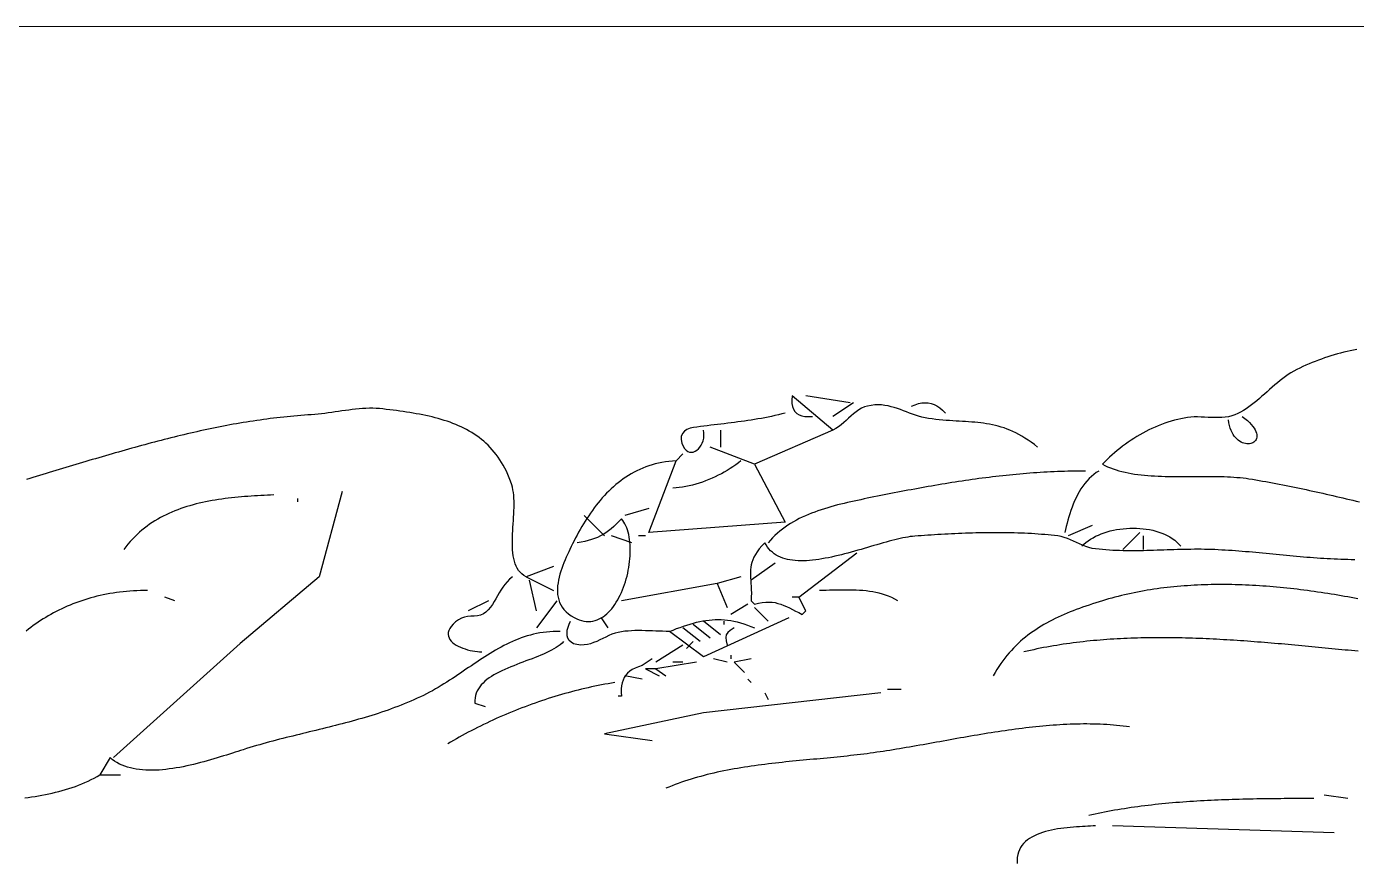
# Model space of a CAD drawing. Header units: millimetres. Extents: x 0 to 171, y 0 to 100.
# Drawn here: x 82.36 to 114.71, y 79.65 to 100 of the extents above; entities that cross this region are included whole.
import ezdxf

# ---------------------------------------------------------------- set-up
doc = ezdxf.new("R2010")
doc.units = ezdxf.units.MM
doc.layers.add('cut', color=7, linetype='CONTINUOUS', lineweight=0)
doc.layers.add('Gravur', color=7, linetype='CONTINUOUS')

msp = doc.modelspace()

# ---------------------------------------------------------------- linework, layer by layer
at = {"layer": 'cut'}
msp.add_line((0, 99.997), (171.046, 99.997), dxfattribs=at)
at = {"layer": 'Gravur'}
for points in [[(114.72, 92.149), (114.641, 92.133), (114.562, 92.116), (114.483, 92.098), (114.404, 92.079), (114.326, 92.059), (114.247, 92.037), (114.17, 92.015), (114.092, 91.992), (114.014, 91.967), (113.937, 91.941), (113.86, 91.915), (113.784, 91.887), (113.708, 91.858), (113.632, 91.828), (113.557, 91.796), (113.481, 91.764), (113.407, 91.73), (113.332, 91.696), (113.258, 91.66), (113.187, 91.622), (113.118, 91.582), (113.049, 91.538), (112.982, 91.491), (112.917, 91.442), (112.852, 91.391), (112.788, 91.339), (112.724, 91.285), (112.662, 91.23), (112.599, 91.174), (112.537, 91.119), (112.475, 91.063), (112.412, 91.008), (112.35, 90.953), (112.287, 90.9), (112.224, 90.848), (112.159, 90.798), (112.094, 90.751), (112.028, 90.705), (111.961, 90.663), (111.893, 90.624), (111.823, 90.589), (111.751, 90.557), (111.677, 90.532), (111.599, 90.513), (111.52, 90.501), (111.438, 90.493), (111.355, 90.49), (111.271, 90.491), (111.186, 90.493), (111.1, 90.497), (111.015, 90.501), (110.93, 90.505), (110.846, 90.507), (110.764, 90.506), (110.683, 90.502), (110.604, 90.493), (110.523, 90.48), (110.443, 90.464), (110.363, 90.447), (110.283, 90.426), (110.203, 90.404), (110.124, 90.38), (110.046, 90.353), (109.968, 90.324), (109.89, 90.294), (109.814, 90.261), (109.737, 90.227), (109.662, 90.191), (109.587, 90.153), (109.513, 90.113), (109.44, 90.072), (109.368, 90.029), (109.297, 89.985), (109.227, 89.939), (109.157, 89.892), (109.089, 89.844), (109.022, 89.794), (108.956, 89.743), (108.891, 89.691), (108.828, 89.637), (108.766, 89.583), (108.705, 89.528), (108.645, 89.472), (108.587, 89.415), (108.53, 89.357), (108.593, 89.325), (108.658, 89.295), (108.725, 89.268), (108.793, 89.243), (108.863, 89.22), (108.934, 89.198), (109.007, 89.179), (109.081, 89.162), (109.157, 89.146), (109.234, 89.132), (109.312, 89.119), (109.391, 89.108), (109.471, 89.098), (109.552, 89.09), (109.634, 89.082), (109.717, 89.076), (109.8, 89.071), (109.884, 89.067), (109.969, 89.064), (110.054, 89.061), (110.139, 89.059), (110.224, 89.058), (110.31, 89.057), (110.396, 89.057), (110.482, 89.057), (110.568, 89.058), (110.654, 89.058), (110.74, 89.059), (110.826, 89.06), (110.911, 89.06), (110.996, 89.061), (111.08, 89.061), (111.164, 89.061), (111.247, 89.06), (111.329, 89.059), (111.411, 89.058), (111.492, 89.055), (111.572, 89.052), (111.65, 89.049), (111.728, 89.044), (111.805, 89.038), (111.88, 89.031), (111.954, 89.023), (112.026, 89.014), (112.097, 89.004), (112.18, 88.99), (112.262, 88.976), (112.344, 88.962), (112.426, 88.948), (112.508, 88.933), (112.59, 88.919), (112.672, 88.903), (112.754, 88.888), (112.835, 88.872), (112.917, 88.856), (112.999, 88.84), (113.08, 88.824), (113.162, 88.807), (113.243, 88.79), (113.325, 88.773), (113.406, 88.756), (113.487, 88.739), (113.569, 88.721), (113.65, 88.704), (113.731, 88.686), (113.812, 88.668), (113.893, 88.65), (113.975, 88.631), (114.056, 88.613), (114.137, 88.594), (114.218, 88.576), (114.299, 88.557), (114.38, 88.538), (114.461, 88.519), (114.542, 88.5), (114.623, 88.481), (114.704, 88.462), (114.785, 88.443)], [(106.954, 89.771), (106.876, 89.834), (106.799, 89.891), (106.723, 89.945), (106.648, 89.994), (106.574, 90.039), (106.5, 90.081), (106.427, 90.119), (106.355, 90.153), (106.283, 90.185), (106.211, 90.213), (106.14, 90.238), (106.069, 90.261), (105.998, 90.281), (105.927, 90.299), (105.856, 90.315), (105.785, 90.329), (105.713, 90.341), (105.642, 90.352), (105.57, 90.361), (105.497, 90.369), (105.424, 90.376), (105.351, 90.382), (105.276, 90.388), (105.201, 90.393), (105.125, 90.397), (105.048, 90.402), (104.971, 90.407), (104.892, 90.412), (104.811, 90.417), (104.73, 90.424), (104.647, 90.431), (104.563, 90.439), (104.477, 90.448), (104.389, 90.458), (104.3, 90.471), (104.218, 90.485), (104.139, 90.503), (104.061, 90.524), (103.985, 90.549), (103.91, 90.575), (103.836, 90.602), (103.763, 90.63), (103.69, 90.658), (103.617, 90.686), (103.543, 90.711), (103.469, 90.735), (103.394, 90.756), (103.318, 90.774), (103.24, 90.788), (103.16, 90.797), (103.078, 90.8), (102.994, 90.797), (102.906, 90.788), (102.816, 90.771), (102.741, 90.749), (102.671, 90.718), (102.604, 90.679), (102.54, 90.634), (102.478, 90.585), (102.417, 90.533), (102.357, 90.478), (102.298, 90.423), (102.238, 90.368), (102.176, 90.316), (102.113, 90.268), (102.047, 90.224), (101.977, 90.186), (100.982, 91.016), (100.973, 90.918), (100.975, 90.832), (100.989, 90.757), (101.014, 90.692), (101.049, 90.637), (101.095, 90.593), (101.152, 90.558), (101.219, 90.534), (101.296, 90.519), (101.383, 90.514), (101.48, 90.518)], [(102.392, 90.85), (101.314, 91.016)], [(94.512, 86.619), (94.458, 86.651), (94.41, 86.688), (94.368, 86.73), (94.33, 86.776), (94.298, 86.826), (94.27, 86.881), (94.247, 86.938), (94.227, 87), (94.212, 87.064), (94.199, 87.131), (94.19, 87.201), (94.184, 87.274), (94.18, 87.348), (94.178, 87.424), (94.178, 87.502), (94.18, 87.581), (94.183, 87.661), (94.187, 87.741), (94.192, 87.822), (94.197, 87.904), (94.202, 87.985), (94.207, 88.066), (94.212, 88.146), (94.215, 88.226), (94.218, 88.304), (94.219, 88.381), (94.218, 88.457), (94.215, 88.53), (94.21, 88.601), (94.203, 88.67), (94.192, 88.736), (94.178, 88.799), (94.161, 88.859), (94.131, 88.945), (94.099, 89.028), (94.066, 89.108), (94.031, 89.185), (93.993, 89.259), (93.955, 89.331), (93.914, 89.4), (93.872, 89.467), (93.828, 89.531), (93.783, 89.593), (93.736, 89.652), (93.688, 89.709), (93.638, 89.764), (93.587, 89.817), (93.534, 89.867), (93.48, 89.915), (93.424, 89.961), (93.367, 90.005), (93.309, 90.048), (93.249, 90.088), (93.189, 90.127), (93.127, 90.163), (93.064, 90.198), (92.999, 90.232), (92.934, 90.264), (92.867, 90.294), (92.8, 90.323), (92.731, 90.35), (92.662, 90.376), (92.591, 90.4), (92.52, 90.424), (92.447, 90.446), (92.374, 90.467), (92.3, 90.487), (92.225, 90.506), (92.15, 90.524), (92.073, 90.54), (91.996, 90.556), (91.919, 90.572), (91.84, 90.586), (91.761, 90.6), (91.682, 90.613), (91.602, 90.626), (91.521, 90.637), (91.44, 90.649), (91.358, 90.66), (91.276, 90.671), (91.194, 90.681), (91.111, 90.691), (91.028, 90.701), (90.946, 90.709), (90.863, 90.714), (90.781, 90.717), (90.698, 90.716), (90.615, 90.714), (90.532, 90.709), (90.449, 90.703), (90.365, 90.695), (90.282, 90.686), (90.199, 90.675), (90.115, 90.664), (90.032, 90.653), (89.949, 90.64), (89.865, 90.628), (89.782, 90.616), (89.699, 90.605), (89.616, 90.594), (89.533, 90.583), (89.451, 90.574), (89.368, 90.567), (89.286, 90.561), (89.202, 90.555), (89.117, 90.549), (89.033, 90.543), (88.949, 90.536), (88.865, 90.528), (88.782, 90.52), (88.698, 90.512), (88.615, 90.504), (88.532, 90.494), (88.45, 90.485), (88.367, 90.475), (88.285, 90.465), (88.202, 90.454), (88.12, 90.443), (88.038, 90.432), (87.957, 90.42), (87.875, 90.407), (87.793, 90.395), (87.712, 90.382), (87.631, 90.369), (87.55, 90.355), (87.469, 90.341), (87.388, 90.327), (87.307, 90.312), (87.227, 90.297), (87.146, 90.282), (87.066, 90.266), (86.986, 90.25), (86.905, 90.234), (86.825, 90.217), (86.745, 90.2), (86.665, 90.183), (86.585, 90.166), (86.505, 90.148), (86.426, 90.13), (86.346, 90.112), (86.266, 90.093), (86.187, 90.075), (86.107, 90.056), (86.028, 90.036), (85.948, 90.017), (85.869, 89.997), (85.789, 89.977), (85.71, 89.957), (85.63, 89.937), (85.551, 89.916), (85.472, 89.895), (85.392, 89.874), (85.313, 89.853), (85.234, 89.831), (85.154, 89.81), (85.075, 89.788), (84.995, 89.766), (84.916, 89.744), (84.836, 89.722), (84.757, 89.699), (84.677, 89.677), (84.597, 89.654), (84.518, 89.631), (84.438, 89.608), (84.358, 89.585), (84.278, 89.562), (84.198, 89.538), (84.118, 89.515), (84.038, 89.491), (83.958, 89.468), (83.877, 89.444), (83.797, 89.42), (83.716, 89.396), (83.636, 89.372), (83.555, 89.348), (83.474, 89.324), (83.393, 89.299), (83.312, 89.275), (83.231, 89.251), (83.151, 89.227), (83.072, 89.203), (82.992, 89.179), (82.913, 89.155), (82.833, 89.132), (82.753, 89.108), (82.674, 89.084), (82.594, 89.06), (82.515, 89.037), (82.435, 89.013), (82.355, 88.989)], [(100.816, 90.601), (100.732, 90.579), (100.648, 90.559), (100.565, 90.539), (100.482, 90.521), (100.399, 90.504), (100.316, 90.488), (100.234, 90.472), (100.151, 90.458), (100.069, 90.444), (99.988, 90.431), (99.906, 90.418), (99.824, 90.407), (99.742, 90.395), (99.66, 90.384), (99.578, 90.374), (99.497, 90.363), (99.415, 90.353), (99.332, 90.343), (99.25, 90.333), (99.168, 90.324), (99.085, 90.314), (99.002, 90.304), (98.918, 90.294), (98.835, 90.283), (98.751, 90.273), (98.666, 90.262), (98.581, 90.25), (98.499, 90.232), (98.425, 90.201), (98.362, 90.157), (98.314, 90.101), (98.286, 90.034), (98.28, 89.955), (98.3, 89.866), (98.331, 89.795), (98.366, 89.739), (98.405, 89.697), (98.447, 89.668), (98.49, 89.652), (98.535, 89.648), (98.579, 89.654), (98.622, 89.671), (98.664, 89.696), (98.704, 89.73), (98.74, 89.771), (98.771, 89.818), (98.798, 89.871), (98.819, 89.928), (98.833, 89.989), (98.839, 90.053), (98.837, 90.119), (98.825, 90.186)], [(102.475, 90.85), (101.977, 90.518)], [(103.885, 90.767), (103.976, 90.804), (104.061, 90.831), (104.142, 90.847), (104.22, 90.853), (104.294, 90.849), (104.367, 90.835), (104.437, 90.809), (104.507, 90.774), (104.576, 90.727), (104.645, 90.669), (104.715, 90.601)], [(111.931, 90.518), (111.999, 90.467), (112.058, 90.417), (112.11, 90.368), (112.154, 90.321), (112.192, 90.276), (112.223, 90.232), (112.247, 90.191), (112.266, 90.151), (112.279, 90.113), (112.287, 90.077), (112.289, 90.044), (112.287, 90.013), (112.281, 89.984), (112.27, 89.958), (112.256, 89.934), (112.238, 89.914), (112.217, 89.896), (112.193, 89.881), (112.167, 89.869), (112.138, 89.86), (112.108, 89.855), (112.076, 89.853), (112.043, 89.855), (112.009, 89.86), (111.974, 89.868), (111.939, 89.881), (111.904, 89.897), (111.869, 89.918), (111.835, 89.942), (111.802, 89.971), (111.77, 90.004), (111.74, 90.041), (111.712, 90.083), (111.686, 90.13), (111.662, 90.181), (111.641, 90.237), (111.624, 90.298), (111.61, 90.364), (111.6, 90.435)], [(101.977, 90.186), (100.07, 89.357), (100.816, 87.947), (97.498, 87.698), (98.162, 89.44), (98.073, 89.434), (97.986, 89.425), (97.9, 89.413), (97.816, 89.399), (97.734, 89.382), (97.654, 89.363), (97.576, 89.341), (97.499, 89.317), (97.423, 89.29), (97.349, 89.261), (97.277, 89.23), (97.206, 89.197), (97.137, 89.162), (97.069, 89.124), (97.003, 89.085), (96.938, 89.043), (96.875, 89), (96.813, 88.955), (96.752, 88.908), (96.693, 88.86), (96.635, 88.81), (96.578, 88.758), (96.523, 88.705), (96.469, 88.65), (96.416, 88.594), (96.364, 88.537), (96.314, 88.479), (96.264, 88.419), (96.216, 88.358), (96.169, 88.296), (96.123, 88.234), (96.078, 88.17), (96.034, 88.105), (95.991, 88.04), (95.948, 87.973), (95.907, 87.906), (95.867, 87.839), (95.828, 87.771), (95.79, 87.702), (95.752, 87.633), (95.715, 87.564), (95.679, 87.494), (95.644, 87.424), (95.61, 87.353), (95.576, 87.283), (95.548, 87.223), (95.519, 87.16), (95.49, 87.096), (95.461, 87.029), (95.433, 86.962), (95.406, 86.893), (95.381, 86.824), (95.357, 86.754), (95.335, 86.683), (95.316, 86.612), (95.3, 86.541), (95.288, 86.47), (95.279, 86.399), (95.274, 86.33), (95.274, 86.261), (95.279, 86.193), (95.289, 86.127), (95.305, 86.062), (95.326, 85.999), (95.355, 85.938), (95.39, 85.879), (95.432, 85.822), (95.482, 85.769), (95.54, 85.718), (95.606, 85.671), (95.681, 85.627), (95.742, 85.597), (95.802, 85.573), (95.861, 85.555), (95.918, 85.542), (95.975, 85.535), (96.03, 85.533), (96.084, 85.536), (96.137, 85.544), (96.189, 85.556), (96.24, 85.573), (96.289, 85.594), (96.337, 85.619), (96.383, 85.648), (96.429, 85.68), (96.473, 85.717), (96.515, 85.756), (96.556, 85.799), (96.596, 85.845), (96.634, 85.894), (96.67, 85.946), (96.705, 86), (96.739, 86.056), (96.771, 86.114), (96.801, 86.175), (96.83, 86.237), (96.857, 86.301), (96.882, 86.366), (96.906, 86.433), (96.928, 86.5), (96.948, 86.569), (96.966, 86.638), (96.983, 86.708), (96.997, 86.778), (97.01, 86.849), (97.021, 86.919), (97.03, 86.99), (97.037, 87.06), (97.042, 87.129), (97.045, 87.198), (97.046, 87.266), (97.045, 87.333), (97.042, 87.399), (97.037, 87.463), (97.03, 87.526), (97.02, 87.587), (97.009, 87.646), (96.995, 87.703), (96.979, 87.758), (96.961, 87.811), (96.94, 87.86), (96.917, 87.907), (96.892, 87.951), (96.864, 87.992), (96.835, 88.03), (96.77, 87.961), (96.706, 87.898), (96.643, 87.839), (96.579, 87.785), (96.516, 87.736), (96.452, 87.69), (96.386, 87.649), (96.319, 87.612), (96.249, 87.579), (96.177, 87.549), (96.101, 87.523), (96.022, 87.5), (95.938, 87.48), (95.85, 87.463), (95.756, 87.449)], [(99.24, 90.186), (99.24, 89.771)], [(100.07, 89.357), (98.991, 89.771)], [(99.738, 89.44), (99.675, 89.391), (99.61, 89.343), (99.543, 89.297), (99.475, 89.252), (99.405, 89.208), (99.333, 89.166), (99.261, 89.126), (99.186, 89.087), (99.111, 89.05), (99.035, 89.016), (98.957, 88.983), (98.879, 88.952), (98.8, 88.923), (98.721, 88.897), (98.641, 88.873), (98.561, 88.851), (98.481, 88.832), (98.4, 88.815), (98.319, 88.801), (98.239, 88.79), (98.159, 88.782), (98.079, 88.776)], [(98.328, 89.606), (98.162, 89.44)], [(108.116, 89.191), (108.031, 89.191), (107.946, 89.19), (107.861, 89.189), (107.776, 89.187), (107.692, 89.185), (107.607, 89.183), (107.523, 89.18), (107.439, 89.177), (107.355, 89.174), (107.271, 89.17), (107.187, 89.165), (107.103, 89.161), (107.02, 89.156), (106.936, 89.15), (106.853, 89.144), (106.769, 89.138), (106.686, 89.132), (106.603, 89.125), (106.52, 89.117), (106.437, 89.11), (106.354, 89.102), (106.271, 89.094), (106.188, 89.085), (106.105, 89.076), (106.022, 89.067), (105.94, 89.058), (105.857, 89.048), (105.775, 89.038), (105.692, 89.028), (105.61, 89.017), (105.527, 89.006), (105.445, 88.995), (105.362, 88.983), (105.28, 88.972), (105.198, 88.96), (105.116, 88.947), (105.033, 88.935), (104.951, 88.922), (104.869, 88.909), (104.787, 88.896), (104.704, 88.883), (104.622, 88.869), (104.54, 88.855), (104.458, 88.841), (104.375, 88.827), (104.293, 88.813), (104.211, 88.798), (104.129, 88.784), (104.046, 88.769), (103.964, 88.753), (103.882, 88.738), (103.799, 88.723), (103.717, 88.707), (103.634, 88.691), (103.552, 88.675), (103.469, 88.659), (103.387, 88.643), (103.304, 88.627), (103.221, 88.611), (103.139, 88.594), (103.056, 88.577), (102.973, 88.561), (102.89, 88.544), (102.811, 88.528), (102.732, 88.512), (102.653, 88.495), (102.573, 88.478), (102.492, 88.461), (102.412, 88.444), (102.331, 88.425), (102.25, 88.406), (102.169, 88.387), (102.089, 88.366), (102.008, 88.345), (101.928, 88.323), (101.848, 88.3), (101.768, 88.276), (101.689, 88.25), (101.611, 88.223), (101.533, 88.195), (101.456, 88.166), (101.38, 88.135), (101.305, 88.103), (101.231, 88.069), (101.158, 88.034), (101.086, 87.996), (101.016, 87.957), (100.947, 87.916), (100.879, 87.873), (100.813, 87.828), (100.749, 87.781), (100.686, 87.731), (100.625, 87.68), (100.566, 87.626), (100.509, 87.569), (100.454, 87.51), (100.401, 87.449)], [(108.447, 89.191), (108.382, 89.152), (108.321, 89.108), (108.262, 89.059), (108.206, 89.006), (108.153, 88.949), (108.103, 88.888), (108.055, 88.824), (108.01, 88.756), (107.968, 88.686), (107.928, 88.614), (107.891, 88.54), (107.856, 88.464), (107.823, 88.387), (107.792, 88.31), (107.764, 88.231), (107.737, 88.153), (107.713, 88.074), (107.69, 87.996), (107.67, 87.92), (107.651, 87.844), (107.634, 87.77), (107.618, 87.698)], [(90.033, 88.693), (89.478, 86.619), (87.552, 84.995), (84.475, 82.223)], [(88.374, 88.61), (88.296, 88.607), (88.218, 88.603), (88.139, 88.599), (88.06, 88.595), (87.981, 88.591), (87.902, 88.586), (87.823, 88.581), (87.744, 88.576), (87.664, 88.57), (87.584, 88.563), (87.505, 88.556), (87.425, 88.548), (87.346, 88.54), (87.266, 88.53), (87.187, 88.52), (87.108, 88.51), (87.029, 88.498), (86.95, 88.486), (86.872, 88.472), (86.794, 88.458), (86.716, 88.443), (86.639, 88.426), (86.562, 88.409), (86.485, 88.39), (86.409, 88.37), (86.334, 88.349), (86.259, 88.326), (86.185, 88.302), (86.111, 88.277), (86.038, 88.251), (85.966, 88.223), (85.894, 88.193), (85.823, 88.162), (85.753, 88.129), (85.684, 88.095), (85.616, 88.058), (85.549, 88.021), (85.482, 87.981), (85.417, 87.94), (85.353, 87.896), (85.29, 87.851), (85.227, 87.804), (85.166, 87.754), (85.107, 87.703), (85.048, 87.65), (84.991, 87.594), (84.935, 87.537), (84.88, 87.477), (84.826, 87.414), (84.774, 87.35), (84.724, 87.283)], [(88.954, 88.527), (88.954, 88.444)], [(96.42, 87.615), (95.922, 88.113)], [(97.498, 88.278), (96.917, 88.113)], [(114.669, 87.034), (114.585, 87.035), (114.501, 87.037), (114.418, 87.039), (114.334, 87.042), (114.251, 87.045), (114.167, 87.049), (114.084, 87.053), (114.001, 87.058), (113.918, 87.063), (113.835, 87.068), (113.752, 87.074), (113.669, 87.08), (113.586, 87.086), (113.503, 87.093), (113.421, 87.1), (113.338, 87.107), (113.255, 87.115), (113.172, 87.122), (113.09, 87.13), (113.007, 87.138), (112.925, 87.146), (112.842, 87.154), (112.759, 87.162), (112.677, 87.17), (112.594, 87.177), (112.512, 87.185), (112.429, 87.193), (112.346, 87.201), (112.264, 87.209), (112.181, 87.216), (112.098, 87.223), (112.015, 87.23), (111.933, 87.237), (111.85, 87.244), (111.767, 87.25), (111.684, 87.256), (111.601, 87.261), (111.518, 87.267), (111.434, 87.271), (111.351, 87.276), (111.268, 87.28), (111.184, 87.283), (111.101, 87.285), (111.017, 87.287), (110.934, 87.288), (110.851, 87.288), (110.768, 87.288), (110.685, 87.287), (110.602, 87.286), (110.52, 87.284), (110.437, 87.282), (110.355, 87.28), (110.272, 87.278), (110.189, 87.275), (110.107, 87.272), (110.025, 87.269), (109.942, 87.267), (109.86, 87.264), (109.777, 87.261), (109.695, 87.259), (109.612, 87.257), (109.53, 87.255), (109.447, 87.254), (109.364, 87.253), (109.282, 87.252), (109.199, 87.252), (109.116, 87.253), (109.033, 87.254), (108.95, 87.257), (108.867, 87.26), (108.783, 87.263), (108.7, 87.268), (108.616, 87.274), (108.533, 87.281), (108.449, 87.288), (108.364, 87.297), (108.281, 87.311), (108.201, 87.331), (108.124, 87.357), (108.048, 87.387), (107.974, 87.42), (107.9, 87.454), (107.827, 87.489), (107.753, 87.522), (107.678, 87.552), (107.603, 87.578), (107.525, 87.599), (107.445, 87.613), (107.367, 87.622), (107.288, 87.63), (107.209, 87.638), (107.129, 87.646), (107.048, 87.652), (106.967, 87.658), (106.886, 87.664), (106.803, 87.669), (106.721, 87.674), (106.638, 87.677), (106.555, 87.681), (106.471, 87.684), (106.387, 87.686), (106.303, 87.688), (106.219, 87.69), (106.134, 87.691), (106.049, 87.691), (105.964, 87.692), (105.879, 87.692), (105.794, 87.691), (105.709, 87.69), (105.623, 87.689), (105.538, 87.687), (105.453, 87.685), (105.368, 87.683), (105.283, 87.68), (105.198, 87.677), (105.114, 87.674), (105.029, 87.67), (104.945, 87.667), (104.861, 87.663), (104.778, 87.659), (104.695, 87.654), (104.612, 87.65), (104.53, 87.645), (104.448, 87.64), (104.366, 87.635), (104.286, 87.629), (104.205, 87.624), (104.126, 87.619), (104.047, 87.613), (103.968, 87.607), (103.914, 87.602), (103.858, 87.596), (103.8, 87.587), (103.74, 87.576), (103.677, 87.564), (103.613, 87.55), (103.547, 87.535), (103.48, 87.519), (103.411, 87.501), (103.341, 87.483), (103.269, 87.463), (103.196, 87.443), (103.122, 87.422), (103.047, 87.4), (102.97, 87.378), (102.893, 87.356), (102.816, 87.333), (102.738, 87.31), (102.659, 87.287), (102.579, 87.265), (102.5, 87.242), (102.42, 87.22), (102.34, 87.198), (102.26, 87.177), (102.18, 87.157), (102.101, 87.137), (102.021, 87.119), (101.942, 87.101), (101.864, 87.085), (101.786, 87.07), (101.708, 87.056), (101.632, 87.044), (101.556, 87.033), (101.481, 87.024), (101.408, 87.017), (101.335, 87.012), (101.264, 87.009), (101.195, 87.008), (101.126, 87.01), (101.06, 87.014), (100.995, 87.021), (100.931, 87.03), (100.87, 87.042), (100.811, 87.057), (100.754, 87.075), (100.699, 87.097), (100.646, 87.121), (100.595, 87.149), (100.548, 87.181), (100.502, 87.216), (100.46, 87.254), (100.42, 87.297), (100.383, 87.343), (100.349, 87.394), (100.318, 87.449), (100.246, 87.371), (100.184, 87.297), (100.132, 87.227), (100.089, 87.16), (100.054, 87.095), (100.026, 87.033), (100.004, 86.971), (99.989, 86.91), (99.978, 86.85), (99.972, 86.789), (99.97, 86.728), (99.97, 86.665), (99.972, 86.599), (99.976, 86.532), (99.981, 86.461), (99.985, 86.386), (99.989, 86.307), (99.991, 86.223), (99.99, 86.134), (99.987, 86.039), (100.07, 85.956), (100.166, 85.981), (100.256, 85.997), (100.34, 86.006), (100.42, 86.007), (100.496, 86.002), (100.568, 85.991), (100.639, 85.974), (100.709, 85.952), (100.778, 85.925), (100.847, 85.895), (100.918, 85.862), (100.991, 85.826), (101.067, 85.787), (101.147, 85.748), (101.231, 85.707), (101.314, 85.79), (101.148, 86.122), (102.558, 87.2)], [(108.282, 87.864), (107.701, 87.615)], [(108.033, 87.366), (108.079, 87.412), (108.13, 87.456), (108.184, 87.497), (108.242, 87.535), (108.303, 87.571), (108.367, 87.605), (108.433, 87.636), (108.503, 87.665), (108.574, 87.691), (108.647, 87.714), (108.723, 87.735), (108.799, 87.753), (108.878, 87.768), (108.957, 87.781), (109.037, 87.79), (109.117, 87.797), (109.198, 87.802), (109.279, 87.803), (109.36, 87.802), (109.44, 87.797), (109.52, 87.79), (109.599, 87.78), (109.677, 87.766), (109.754, 87.75), (109.828, 87.731), (109.902, 87.709), (109.973, 87.683), (110.041, 87.655), (110.108, 87.623), (110.171, 87.588), (110.232, 87.55), (110.289, 87.509), (110.342, 87.465), (110.392, 87.417), (110.438, 87.366)], [(109.443, 87.698), (109.028, 87.283)], [(97.083, 87.449), (96.586, 87.615)], [(97.415, 87.615), (97.249, 87.615)], [(109.526, 87.615), (109.526, 87.283)], [(95.176, 86.868), (94.512, 86.619), (95.176, 86.288)], [(100.567, 86.951), (99.987, 86.536)], [(94.18, 86.619), (94.111, 86.561), (94.049, 86.498), (93.994, 86.433), (93.944, 86.366), (93.899, 86.296), (93.857, 86.226), (93.816, 86.156), (93.775, 86.085), (93.734, 86.016), (93.691, 85.948), (93.644, 85.883), (93.592, 85.82), (93.534, 85.761), (93.471, 85.716), (93.401, 85.688), (93.326, 85.672), (93.248, 85.665), (93.169, 85.66), (93.089, 85.654), (93.011, 85.641), (92.936, 85.617), (92.865, 85.577), (92.793, 85.521), (92.735, 85.466), (92.688, 85.412), (92.654, 85.361), (92.631, 85.312), (92.618, 85.264), (92.615, 85.219), (92.621, 85.176), (92.636, 85.134), (92.658, 85.095), (92.687, 85.058), (92.723, 85.024), (92.763, 84.991), (92.809, 84.961), (92.859, 84.933), (92.913, 84.908), (92.969, 84.885), (93.027, 84.865), (93.087, 84.847), (93.147, 84.831), (93.207, 84.819), (93.267, 84.808), (93.325, 84.801), (93.381, 84.796), (93.434, 84.795)], [(94.761, 85.79), (94.595, 86.536)], [(99.157, 86.454), (96.835, 86.039)], [(99.738, 86.619), (99.157, 86.454), (99.406, 85.873)], [(114.745, 86.084), (114.665, 86.1), (114.584, 86.115), (114.503, 86.13), (114.422, 86.144), (114.341, 86.158), (114.259, 86.172), (114.177, 86.186), (114.096, 86.199), (114.014, 86.213), (113.931, 86.225), (113.849, 86.238), (113.767, 86.25), (113.684, 86.262), (113.601, 86.273), (113.518, 86.284), (113.435, 86.295), (113.352, 86.306), (113.269, 86.316), (113.186, 86.325), (113.103, 86.335), (113.019, 86.344), (112.936, 86.352), (112.852, 86.36), (112.768, 86.368), (112.685, 86.376), (112.601, 86.383), (112.517, 86.389), (112.433, 86.395), (112.35, 86.401), (112.266, 86.406), (112.182, 86.411), (112.098, 86.415), (112.014, 86.419), (111.931, 86.422), (111.847, 86.425), (111.763, 86.427), (111.68, 86.429), (111.596, 86.43), (111.512, 86.431), (111.429, 86.431), (111.345, 86.431), (111.262, 86.43), (111.179, 86.429), (111.096, 86.427), (111.013, 86.425), (110.93, 86.422), (110.847, 86.418), (110.764, 86.414), (110.682, 86.409), (110.599, 86.404), (110.517, 86.398), (110.435, 86.392), (110.353, 86.385), (110.271, 86.377), (110.189, 86.369), (110.108, 86.36), (110.027, 86.35), (109.946, 86.34), (109.865, 86.329), (109.784, 86.317), (109.704, 86.305), (109.624, 86.292), (109.544, 86.279), (109.464, 86.264), (109.385, 86.249), (109.306, 86.234), (109.227, 86.217), (109.148, 86.2), (109.07, 86.182), (108.992, 86.164), (108.914, 86.144), (108.837, 86.124), (108.76, 86.104), (108.683, 86.082), (108.606, 86.06), (108.53, 86.037), (108.449, 86.011), (108.368, 85.985), (108.287, 85.959), (108.208, 85.933), (108.129, 85.906), (108.05, 85.879), (107.973, 85.851), (107.896, 85.823), (107.82, 85.793), (107.745, 85.764), (107.671, 85.733), (107.597, 85.702), (107.524, 85.67), (107.452, 85.637), (107.381, 85.603), (107.311, 85.568), (107.242, 85.532), (107.173, 85.495), (107.106, 85.456), (107.039, 85.417), (106.973, 85.376), (106.908, 85.334), (106.845, 85.291), (106.782, 85.246), (106.72, 85.199), (106.659, 85.151), (106.599, 85.102), (106.54, 85.051), (106.483, 84.998), (106.426, 84.944), (106.37, 84.887), (106.316, 84.829), (106.262, 84.769), (106.21, 84.707), (106.159, 84.643), (106.109, 84.577), (106.06, 84.509), (106.012, 84.438), (105.965, 84.366), (105.92, 84.291), (105.876, 84.214)], [(85.305, 86.288), (85.217, 86.287), (85.129, 86.285), (85.043, 86.282), (84.958, 86.277), (84.873, 86.271), (84.789, 86.264), (84.706, 86.256), (84.624, 86.246), (84.543, 86.236), (84.462, 86.224), (84.382, 86.21), (84.304, 86.196), (84.225, 86.18), (84.148, 86.164), (84.072, 86.146), (83.996, 86.127), (83.921, 86.106), (83.847, 86.085), (83.773, 86.063), (83.701, 86.039), (83.629, 86.014), (83.558, 85.988), (83.487, 85.961), (83.418, 85.933), (83.349, 85.904), (83.281, 85.874), (83.214, 85.843), (83.147, 85.811), (83.081, 85.777), (83.016, 85.743), (82.952, 85.707), (82.888, 85.671), (82.826, 85.634), (82.763, 85.595), (82.702, 85.556), (82.641, 85.515), (82.581, 85.474), (82.522, 85.432), (82.464, 85.389), (82.406, 85.344), (82.348, 85.299)], [(85.968, 86.039), (85.719, 86.122)], [(101.148, 86.122), (100.982, 86.122)], [(103.553, 86.039), (103.48, 86.079), (103.406, 86.114), (103.331, 86.146), (103.255, 86.174), (103.179, 86.198), (103.101, 86.219), (103.023, 86.237), (102.945, 86.252), (102.866, 86.265), (102.786, 86.275), (102.706, 86.283), (102.625, 86.289), (102.544, 86.293), (102.463, 86.296), (102.382, 86.297), (102.3, 86.298), (102.218, 86.297), (102.136, 86.296), (102.054, 86.294), (101.972, 86.292), (101.89, 86.291), (101.809, 86.289), (101.727, 86.288), (101.646, 86.288)], [(93.6, 86.039), (93.102, 85.79)], [(95.258, 86.039), (94.761, 85.375)], [(99.904, 85.956), (99.489, 85.707)], [(100.401, 85.541), (100.07, 85.873)], [(97.996, 85.292), (97.915, 85.293), (97.833, 85.295), (97.75, 85.298), (97.667, 85.301), (97.583, 85.304), (97.498, 85.307), (97.413, 85.31), (97.328, 85.312), (97.244, 85.312), (97.16, 85.311), (97.076, 85.308), (96.993, 85.302), (96.911, 85.294), (96.831, 85.282), (96.752, 85.267), (96.675, 85.247), (96.599, 85.221), (96.524, 85.19), (96.45, 85.156), (96.377, 85.12), (96.303, 85.084), (96.229, 85.05), (96.154, 85.02), (96.078, 84.994), (96.001, 84.974), (95.922, 84.962), (95.84, 84.959), (95.744, 84.97), (95.665, 84.994), (95.604, 85.029), (95.558, 85.074), (95.528, 85.127), (95.511, 85.188), (95.507, 85.254), (95.514, 85.324), (95.531, 85.396), (95.557, 85.469), (95.59, 85.541)], [(96.337, 85.624), (96.503, 85.375)], [(100.899, 85.624), (98.825, 84.673), (97.996, 85.292), (98.086, 85.326), (98.173, 85.359), (98.258, 85.389), (98.342, 85.418), (98.423, 85.445), (98.503, 85.47), (98.582, 85.492), (98.66, 85.513), (98.736, 85.53), (98.812, 85.546), (98.887, 85.559), (98.961, 85.569), (99.036, 85.577), (99.11, 85.581), (99.185, 85.583), (99.26, 85.581), (99.335, 85.577), (99.411, 85.569), (99.488, 85.557), (99.566, 85.543), (99.646, 85.524), (99.727, 85.502), (99.81, 85.476), (99.894, 85.447), (99.981, 85.413), (100.07, 85.375)], [(98.991, 85.126), (98.576, 85.458)], [(99.24, 85.209), (98.825, 85.541)], [(99.323, 85.541), (99.323, 85.458)], [(95.341, 85.292), (95.255, 85.292), (95.171, 85.29), (95.088, 85.284), (95.006, 85.277), (94.925, 85.266), (94.846, 85.254), (94.768, 85.239), (94.691, 85.222), (94.615, 85.203), (94.541, 85.181), (94.467, 85.158), (94.394, 85.133), (94.322, 85.106), (94.251, 85.078), (94.18, 85.047), (94.11, 85.016), (94.041, 84.983), (93.973, 84.948), (93.905, 84.912), (93.837, 84.875), (93.77, 84.837), (93.704, 84.798), (93.638, 84.758), (93.572, 84.717), (93.506, 84.675), (93.441, 84.633), (93.375, 84.59), (93.31, 84.547), (93.245, 84.503), (93.179, 84.459), (93.114, 84.414), (93.049, 84.37), (92.983, 84.325), (92.917, 84.28), (92.851, 84.236), (92.784, 84.191), (92.717, 84.147), (92.65, 84.103), (92.582, 84.059), (92.514, 84.017), (92.445, 83.974), (92.375, 83.932), (92.305, 83.892), (92.234, 83.851), (92.162, 83.812), (92.089, 83.774), (92.015, 83.737), (91.941, 83.701), (91.862, 83.665), (91.784, 83.63), (91.705, 83.596), (91.627, 83.562), (91.548, 83.53), (91.469, 83.499), (91.39, 83.468), (91.311, 83.438), (91.232, 83.409), (91.153, 83.381), (91.074, 83.353), (90.995, 83.326), (90.915, 83.3), (90.836, 83.274), (90.756, 83.249), (90.677, 83.225), (90.597, 83.201), (90.518, 83.177), (90.438, 83.155), (90.358, 83.132), (90.278, 83.11), (90.198, 83.088), (90.118, 83.067), (90.038, 83.046), (89.958, 83.025), (89.878, 83.005), (89.798, 82.985), (89.718, 82.965), (89.638, 82.945), (89.558, 82.925), (89.477, 82.906), (89.397, 82.886), (89.317, 82.867), (89.237, 82.847), (89.156, 82.828), (89.076, 82.808), (88.995, 82.789), (88.915, 82.769), (88.834, 82.749), (88.754, 82.729), (88.674, 82.709), (88.593, 82.689), (88.513, 82.668), (88.432, 82.647), (88.352, 82.626), (88.271, 82.605), (88.191, 82.583), (88.11, 82.561), (88.03, 82.538), (87.949, 82.515), (87.869, 82.491), (87.788, 82.467), (87.708, 82.442), (87.627, 82.416), (87.565, 82.396), (87.5, 82.376), (87.434, 82.354), (87.365, 82.332), (87.294, 82.309), (87.222, 82.286), (87.148, 82.263), (87.072, 82.239), (86.995, 82.216), (86.916, 82.192), (86.836, 82.169), (86.755, 82.146), (86.674, 82.123), (86.591, 82.101), (86.508, 82.08), (86.424, 82.059), (86.34, 82.04), (86.255, 82.021), (86.17, 82.003), (86.085, 81.987), (86, 81.972), (85.916, 81.959), (85.831, 81.947), (85.747, 81.937), (85.664, 81.928), (85.581, 81.922), (85.499, 81.917), (85.417, 81.915), (85.337, 81.915), (85.258, 81.918), (85.181, 81.923), (85.104, 81.931), (85.029, 81.941), (84.956, 81.955), (84.885, 81.971), (84.815, 81.99), (84.748, 82.013), (84.683, 82.039), (84.619, 82.068), (84.559, 82.101), (84.501, 82.138), (84.445, 82.179), (84.392, 82.223), (84.143, 81.808), (84.641, 81.808)], [(98.742, 85.043), (98.328, 85.375)], [(99.572, 85.375), (99.479, 85.317), (99.416, 85.265), (99.381, 85.211), (99.37, 85.147), (99.379, 85.066), (99.406, 84.96)], [(114.752, 84.809), (114.672, 84.816), (114.592, 84.824), (114.513, 84.832), (114.433, 84.839), (114.353, 84.847), (114.272, 84.855), (114.192, 84.863), (114.111, 84.871), (114.03, 84.878), (113.95, 84.886), (113.869, 84.894), (113.787, 84.902), (113.706, 84.91), (113.625, 84.918), (113.543, 84.925), (113.461, 84.933), (113.38, 84.941), (113.298, 84.949), (113.216, 84.956), (113.133, 84.964), (113.051, 84.971), (112.969, 84.979), (112.886, 84.986), (112.804, 84.993), (112.721, 85), (112.638, 85.007), (112.556, 85.014), (112.473, 85.021), (112.39, 85.028), (112.307, 85.034), (112.224, 85.041), (112.14, 85.047), (112.057, 85.053), (111.974, 85.059), (111.891, 85.065), (111.807, 85.071), (111.724, 85.076), (111.64, 85.081), (111.557, 85.087), (111.473, 85.091), (111.39, 85.096), (111.306, 85.101), (111.223, 85.105), (111.139, 85.109), (111.055, 85.113), (110.972, 85.116), (110.888, 85.12), (110.804, 85.123), (110.721, 85.126), (110.637, 85.128), (110.554, 85.131), (110.47, 85.133), (110.386, 85.134), (110.303, 85.136), (110.219, 85.137), (110.136, 85.138), (110.052, 85.139), (109.969, 85.139), (109.885, 85.139), (109.802, 85.138), (109.718, 85.138), (109.635, 85.136), (109.552, 85.135), (109.469, 85.133), (109.386, 85.131), (109.303, 85.129), (109.22, 85.126), (109.137, 85.122), (109.054, 85.119), (108.971, 85.115), (108.888, 85.11), (108.806, 85.105), (108.723, 85.1), (108.641, 85.094), (108.559, 85.088), (108.476, 85.082), (108.394, 85.075), (108.312, 85.067), (108.23, 85.059), (108.149, 85.051), (108.067, 85.042), (107.985, 85.033), (107.904, 85.023), (107.823, 85.012), (107.742, 85.002), (107.661, 84.99), (107.58, 84.979), (107.499, 84.966), (107.419, 84.953), (107.338, 84.94), (107.258, 84.926), (107.178, 84.912), (107.098, 84.897), (107.018, 84.881), (106.939, 84.865), (106.86, 84.848), (106.78, 84.831), (106.701, 84.813), (106.623, 84.795)], [(95.424, 85.043), (95.385, 85.005), (95.341, 84.968), (95.293, 84.933), (95.241, 84.898), (95.186, 84.865), (95.128, 84.833), (95.067, 84.802), (95.003, 84.772), (94.937, 84.742), (94.869, 84.713), (94.799, 84.684), (94.728, 84.656), (94.655, 84.628), (94.581, 84.601), (94.507, 84.573), (94.433, 84.545), (94.358, 84.517), (94.284, 84.488), (94.21, 84.459), (94.137, 84.43), (94.065, 84.4), (93.994, 84.369), (93.925, 84.337), (93.857, 84.305), (93.792, 84.271), (93.73, 84.236), (93.67, 84.199), (93.613, 84.161), (93.559, 84.122), (93.509, 84.08), (93.463, 84.037), (93.421, 83.992), (93.383, 83.945), (93.351, 83.896), (93.323, 83.845), (93.3, 83.791), (93.283, 83.735), (93.272, 83.676), (93.266, 83.615), (93.268, 83.55), (93.517, 83.467)], [(98.328, 84.96), (97.664, 84.546)], [(98.576, 85.043), (98.411, 84.877)], [(97.332, 84.463), (97.244, 84.434), (97.165, 84.401), (97.095, 84.363), (97.034, 84.322), (96.981, 84.276), (96.936, 84.226), (96.899, 84.17), (96.87, 84.109), (96.849, 84.042), (96.835, 83.97), (96.828, 83.892), (96.828, 83.807), (96.835, 83.716), (96.752, 83.716)], [(97.581, 84.629), (97.332, 84.463)], [(98.659, 84.546), (97.664, 84.38), (97.913, 84.214)], [(98.328, 84.546), (98.079, 84.546)], [(99.406, 84.546), (99.074, 84.629)], [(99.489, 84.712), (99.489, 84.629)], [(99.987, 84.629), (99.572, 84.546), (99.821, 84.297)], [(97.332, 84.131), (96.917, 84.214)], [(97.664, 84.38), (97.415, 84.38), (97.747, 84.214)], [(99.987, 84.048), (99.904, 84.131)], [(96.669, 84.048), (96.588, 84.035), (96.508, 84.021), (96.428, 84.006), (96.347, 83.991), (96.266, 83.975), (96.185, 83.958), (96.104, 83.941), (96.023, 83.923), (95.942, 83.904), (95.861, 83.885), (95.78, 83.865), (95.699, 83.844), (95.618, 83.823), (95.536, 83.801), (95.455, 83.779), (95.374, 83.756), (95.293, 83.732), (95.212, 83.708), (95.131, 83.683), (95.05, 83.657), (94.97, 83.631), (94.889, 83.604), (94.809, 83.577), (94.728, 83.549), (94.648, 83.521), (94.568, 83.492), (94.489, 83.462), (94.409, 83.432), (94.33, 83.401), (94.251, 83.37), (94.172, 83.338), (94.094, 83.306), (94.015, 83.273), (93.937, 83.24), (93.86, 83.206), (93.783, 83.172), (93.706, 83.137), (93.629, 83.101), (93.553, 83.065), (93.477, 83.029), (93.402, 82.992), (93.327, 82.954), (93.253, 82.917), (93.178, 82.878), (93.105, 82.839), (93.032, 82.8), (92.959, 82.76), (92.887, 82.72), (92.816, 82.68), (92.744, 82.638), (92.674, 82.597), (92.604, 82.555)], [(103.139, 83.799), (98.825, 83.313), (96.42, 82.804), (97.581, 82.638)], [(100.318, 83.799), (100.401, 83.633)], [(103.636, 83.882), (103.305, 83.882)], [(109.194, 82.97), (109.115, 82.98), (109.037, 82.99), (108.957, 82.999), (108.878, 83.007), (108.799, 83.014), (108.719, 83.02), (108.639, 83.026), (108.558, 83.03), (108.478, 83.034), (108.397, 83.037), (108.316, 83.039), (108.235, 83.04), (108.153, 83.041), (108.072, 83.041), (107.99, 83.04), (107.908, 83.039), (107.826, 83.036), (107.744, 83.034), (107.662, 83.03), (107.579, 83.026), (107.497, 83.021), (107.414, 83.016), (107.331, 83.01), (107.248, 83.004), (107.165, 82.997), (107.082, 82.99), (106.999, 82.982), (106.915, 82.973), (106.832, 82.964), (106.748, 82.955), (106.665, 82.945), (106.581, 82.935), (106.498, 82.924), (106.414, 82.913), (106.33, 82.902), (106.246, 82.89), (106.163, 82.878), (106.079, 82.866), (105.995, 82.853), (105.911, 82.841), (105.828, 82.827), (105.744, 82.814), (105.66, 82.8), (105.577, 82.787), (105.493, 82.773), (105.409, 82.759), (105.326, 82.744), (105.243, 82.73), (105.159, 82.715), (105.076, 82.701), (104.993, 82.686), (104.91, 82.671), (104.827, 82.656), (104.744, 82.641), (104.661, 82.626), (104.578, 82.611), (104.496, 82.596), (104.414, 82.582), (104.331, 82.567), (104.249, 82.552), (104.167, 82.537), (104.086, 82.523), (104.004, 82.508), (103.923, 82.494), (103.842, 82.48), (103.761, 82.466), (103.68, 82.452), (103.599, 82.439), (103.519, 82.426), (103.439, 82.413), (103.359, 82.4), (103.279, 82.387), (103.2, 82.375), (103.121, 82.363), (103.042, 82.352), (102.963, 82.341), (102.885, 82.33), (102.807, 82.319), (102.727, 82.309), (102.648, 82.299), (102.567, 82.289), (102.487, 82.28), (102.406, 82.271), (102.325, 82.262), (102.243, 82.254), (102.162, 82.245), (102.08, 82.237), (101.997, 82.229), (101.915, 82.221), (101.832, 82.213), (101.749, 82.205), (101.666, 82.197), (101.582, 82.189), (101.499, 82.182), (101.415, 82.174), (101.332, 82.166), (101.248, 82.158), (101.164, 82.15), (101.08, 82.142), (100.995, 82.134), (100.911, 82.125), (100.827, 82.117), (100.743, 82.108), (100.659, 82.099), (100.575, 82.089), (100.49, 82.08), (100.406, 82.07), (100.322, 82.059), (100.238, 82.049), (100.155, 82.038), (100.071, 82.026), (99.987, 82.014), (99.904, 82.002), (99.821, 81.989), (99.737, 81.976), (99.655, 81.962), (99.572, 81.948), (99.489, 81.933), (99.407, 81.917), (99.325, 81.901), (99.243, 81.884), (99.162, 81.867), (99.081, 81.848), (99, 81.829), (98.92, 81.81), (98.84, 81.789), (98.76, 81.768), (98.681, 81.746), (98.602, 81.723), (98.523, 81.7), (98.445, 81.675), (98.368, 81.65), (98.291, 81.623), (98.214, 81.596), (98.138, 81.568), (98.062, 81.538), (97.987, 81.508), (97.913, 81.477)], [(82.314, 81.242), (82.398, 81.254), (82.482, 81.268), (82.566, 81.281), (82.65, 81.296), (82.734, 81.311), (82.817, 81.327), (82.9, 81.345), (82.983, 81.363), (83.066, 81.382), (83.147, 81.403), (83.229, 81.424), (83.31, 81.447), (83.39, 81.472), (83.469, 81.498), (83.548, 81.525), (83.626, 81.554), (83.703, 81.585), (83.779, 81.617), (83.854, 81.651), (83.928, 81.688), (84.001, 81.726), (84.073, 81.766), (84.143, 81.808)], [(113.673, 81.228), (113.595, 81.228), (113.515, 81.228), (113.436, 81.228), (113.356, 81.227), (113.275, 81.227), (113.195, 81.227), (113.113, 81.227), (113.032, 81.226), (112.95, 81.226), (112.868, 81.225), (112.785, 81.225), (112.702, 81.224), (112.619, 81.223), (112.536, 81.222), (112.452, 81.221), (112.368, 81.22), (112.284, 81.218), (112.199, 81.217), (112.115, 81.215), (112.03, 81.213), (111.945, 81.211), (111.86, 81.209), (111.774, 81.206), (111.689, 81.204), (111.604, 81.201), (111.518, 81.198), (111.432, 81.195), (111.347, 81.191), (111.261, 81.187), (111.175, 81.183), (111.089, 81.179), (111.003, 81.175), (110.918, 81.17), (110.832, 81.165), (110.746, 81.16), (110.661, 81.154), (110.575, 81.148), (110.49, 81.142), (110.404, 81.135), (110.319, 81.129), (110.234, 81.121), (110.149, 81.114), (110.064, 81.106), (109.98, 81.098), (109.895, 81.089), (109.811, 81.08), (109.727, 81.071), (109.644, 81.061), (109.56, 81.051), (109.477, 81.041), (109.394, 81.03), (109.312, 81.019), (109.23, 81.007), (109.148, 80.995), (109.066, 80.982), (108.985, 80.969), (108.905, 80.956), (108.824, 80.942), (108.745, 80.927), (108.665, 80.913), (108.586, 80.897), (108.508, 80.881), (108.43, 80.865), (108.352, 80.848), (108.275, 80.831), (108.199, 80.813)], [(114.503, 81.228), (113.922, 81.311)], [(108.364, 80.564), (108.306, 80.561), (108.244, 80.558), (108.18, 80.555), (108.112, 80.552), (108.043, 80.548), (107.971, 80.544), (107.898, 80.539), (107.824, 80.533), (107.748, 80.527), (107.672, 80.519), (107.595, 80.51), (107.518, 80.5), (107.442, 80.488), (107.366, 80.475), (107.291, 80.46), (107.217, 80.443), (107.145, 80.424), (107.074, 80.403), (107.006, 80.379), (106.94, 80.353), (106.877, 80.324), (106.817, 80.293), (106.761, 80.259), (106.708, 80.222), (106.659, 80.181), (106.615, 80.137), (106.575, 80.09), (106.541, 80.039), (106.512, 79.985), (106.488, 79.927), (106.47, 79.864), (106.459, 79.798), (106.454, 79.727), (106.457, 79.652)], [(114.171, 80.398), (108.779, 80.564)]]:
    msp.add_lwpolyline(points, dxfattribs=at)

doc.saveas('drawing.dxf')
